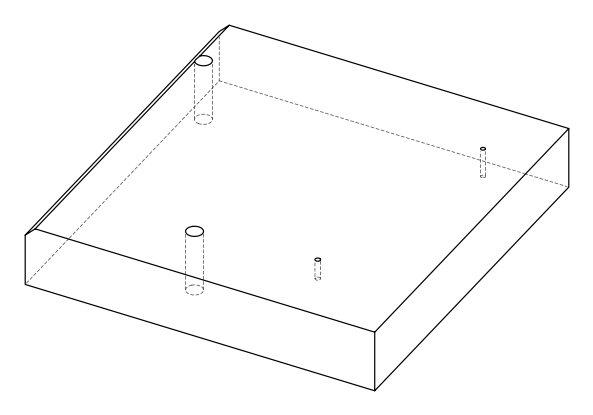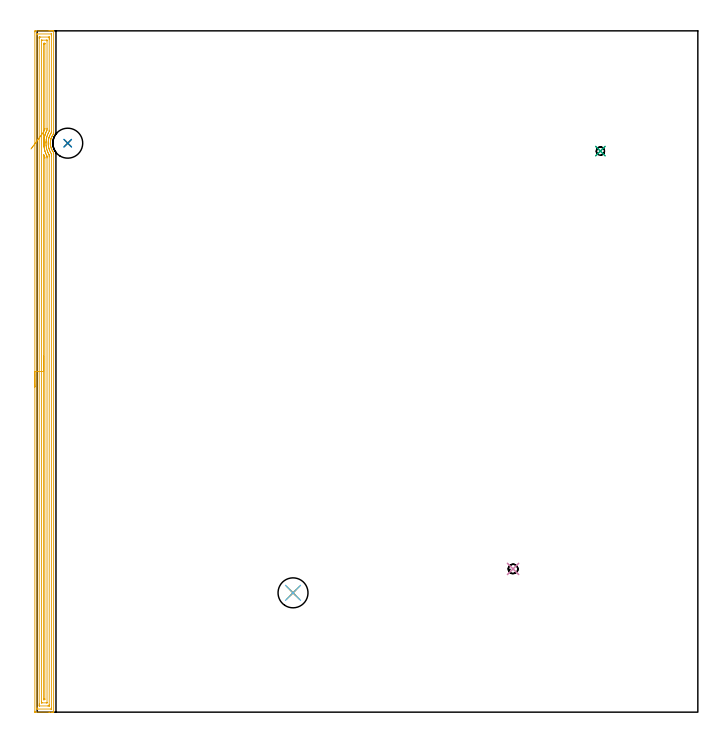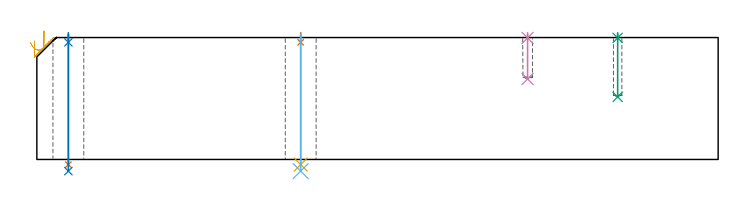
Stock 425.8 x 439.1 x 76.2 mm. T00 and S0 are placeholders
(PLAN: 11 operations, 7 tool changes, 19.6 min)
(1 SPOT_DRILL | STEP1HOLE | NXT0321_9005460120000 | 0.05 min | 184 mm3)
(2 SPOT_DRILL_1 | STEP1HOLE_1 | NXT0321_9005460120000 | 0.05 min | 183 mm3)
(3 SPOT_DRILL_2 | STEP1POCKET | NXT0321_9005460120000 | 0.03 min | 0 mm3)
(4 SPOT_DRILL_3 | STEP1POCKET_1 | NXT0321_9005460120000 | 0.03 min | 0 mm3)
(5 DRILL_THROUGH_HOLE_INTO_CENTER | STEP1HOLE | NXT0301_065 | 0.33 min | 5122 mm3)
(6 DRILL_TO_ENLARGE_THROUGH_HOLE | STEP1HOLE | UGT0301_260 | 0.34 min | 16948 mm3)
(7 DRILL_THROUGH_HOLE_INTO_CENTER_1 | STEP1HOLE_1 | NXT0301_065 | 0.33 min | 5128 mm3)
(8 DRILL_TO_ENLARGE_THROUGH_HOLE_1 | STEP1HOLE_1 | UGT0301_260 | 0.34 min | 16947 mm3)
(9 DRILL_BLIND_HOLE_INTO_CENTER | STEP1POCKET | NXT0301_024 | 0.16 min | 789 mm3)
(10 DRILL_BLIND_HOLE_INTO_CENTER_1 | STEP1POCKET_1 | NXT0301_032 | 0.11 min | 725 mm3)
(11 AREA_MILL | FG_CHAMFER_SURFACE | UGT0205_001 | 17.82 min | 32128 mm3)
(TOOL NXT0321_9005460120000 | NC Spot Drill, 142deg, 12mm, Carbide, Uncoated | D12 PA142 FL30 Z2)
(TOOL NXT0301_065 | Carbide Drill 9.4mm [860.1-0940-075A1-MM 2214] | D9.4 PA140 FL98 Z2)
(TOOL UGT0301_260 | Twist Drill 19.3 mm | D19.3 PA118 FL140 Z2)
(TOOL NXT0301_024 | Carbide Drill 5.3mm [860.1-0530-027A1-MM 2214] | D5.3 PA140 FL44 Z2)
(TOOL NXT0301_032 | Carbide Drill 6.1mm [860.1-0610-031A1-MM 2214] | D6.1 PA140 FL53 Z2)
(TOOL UGT0205_001 | Chamfer Mill 20 x 3 x 45 deg. | D20 FL50 Z2)
(OP 1 SPOT_DRILL)
G17 G21 G94 G90
T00 M6
G54
G17 G0 G90 X164.9 Y76.9 S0 M3
G43 Z86.2 H0
G94 G81 G98 Z73.2 F250. R79.2
G80
M5
M2
(OP 2 SPOT_DRILL_1)
G17 G21 G94 G90
T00 M6
G54
G17 G0 G90 X19.7 Y366.7 S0 M3
G43 Z86.2 H0
G94 G81 G98 Z73.2 F250. R79.2
G80
M5
M2
(OP 3 SPOT_DRILL_2)
G17 G21 G94 G90
T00 M6
G54
G17 G0 G90 X363. Y361.6 S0 M3
G43 Z86.2 H0
G94 G81 G98 Z75.972 F250. R79.2
G80
M5
M2
(OP 4 SPOT_DRILL_3)
G17 G21 G94 G90
T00 M6
G54
G17 G0 G90 X306.7 Y92.3 S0 M3
G43 Z86.2 H0
G94 G81 G98 Z75.937 F250. R79.2
G80
M5
M2
(OP 5 DRILL_THROUGH_HOLE_INTO_CENTER)
G17 G21 G94 G90
T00 M6
G54
G17 G0 G90 X164.9 Y76.9 S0 M3
G43 Z86.2 H1
G94 G73 G98 Z-3.211 F250. Q8.823 R78.2
G80
M5
M2
(OP 6 DRILL_TO_ENLARGE_THROUGH_HOLE)
G17 G21 G94 G90
T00 M6
G54
G17 G0 G90 X164.9 Y76.9 S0 M3
G43 Z86.2 H0
G94 G73 G98 Z-7.298 F250. Q16.7 R78.2
G80
M5
M2
(OP 7 DRILL_THROUGH_HOLE_INTO_CENTER_1)
G17 G21 G94 G90
T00 M6
G54
G17 G0 G90 X19.7 Y366.7 S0 M3
G43 Z86.2 H1
G94 G73 G98 Z-3.211 F250. Q8.823 R78.2
G80
M5
M2
(OP 8 DRILL_TO_ENLARGE_THROUGH_HOLE_1)
G17 G21 G94 G90
T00 M6
G54
G17 G0 G90 X19.7 Y366.7 S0 M3
G43 Z86.2 H0
G94 G73 G98 Z-7.298 F250. Q16.7 R78.2
G80
M5
M2
(OP 9 DRILL_BLIND_HOLE_INTO_CENTER)
G17 G21 G94 G90
T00 M6
G54
G17 G0 G90 X363. Y361.6 S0 M3
G43 Z86.2 H1
G94 G81 G98 Z39.1 F250. R78.2
G80
M5
M2
(OP 10 DRILL_BLIND_HOLE_INTO_CENTER_1)
G17 G21 G94 G90
T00 M6
G54
G17 G0 G90 X306.7 Y92.3 S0 M3
G43 Z86.2 H1
G94 G81 G98 Z50.3 F250. R78.2
G80
M5
M2
(OP 11 AREA_MILL)
G17 G21 G94 G90
T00 M6
G54
G17 G0 G90 X-1.5 Y209.55 S1061 M3
G43 Z86.2 H0
Z74.1
G94 G1 Y209.588 Z73.228 F250.
Y209.702 Z72.363
Y209.891 Z71.512
Y210.153 Z70.68
Y210.487 Z69.874
Y210.89 Z69.1
Y211.358 Z68.364
Y211.89 Z67.672
Y212.479 Z67.029
Y213.122 Z66.439
Y213.814 Z65.908
Y214.55 Z65.44
Y215.324 Z65.037
Y216.13 Z64.703
Y216.962 Z64.441
Y217.814 Z64.252
Y218.678 Z64.138
Y219.55 Z64.1
X-1.499 Y438.479 Z64.101
X-1.497 Y438.845 Z64.102
X-1.493 Y439.09 Z64.104
X-1.138 Y439.1 Z64.459
X7.613 Z73.207
X8.146 Z73.743
X8.488 Z74.084
X9.021 Z74.617
X9.363 Z74.958
X10.047 Z75.646
X10.317 Z75.917
X10.461 Y439.097 Z76.053
X10.597 Y439.09 Z76.188
X10.6 Y438.925 Z76.2
Y373.247
X10.598 Y372.727 Z76.198
Y372.725
X10.51 Y372.608 Z76.109
X10.278 Y372.287 Z75.876
X9.988 Y371.844 Z75.586
X9.716 Y371.394 Z75.315
X9.618 Y371.216 Z75.217
X9.443 Y370.861 Z75.042
X9.282 Y370.501 Z74.878
X9.223 Y370.352 Z74.821
X9.134 Y370.119 Z74.728
X9.108 Y370.056 Z74.704
X9.071 Y369.953 Z74.67
X9.03 Y369.833 Z74.629
X8.975 Y369.672 Z74.574
X8.953 Y369.608 Z74.551
X8.832 Y369.192 Z74.432
X8.727 Y368.773 Z74.324
X8.715 Y368.714 Z74.313
X8.636 Y368.269 Z74.234
X8.611 Y368.093 Z74.209
X8.584 Y367.885 Z74.177
X8.575 Y367.821 Z74.169
X8.533 Y367.375 Z74.127
X8.517 Y367.005 Z74.107
X8.512 Y366.928 Z74.105
Y366.889
X8.513 Y366.683 Z74.103
X8.512 Y366.593 Z74.104
Y366.56
X8.513 Y366.481 Z74.103
X8.518 Y366.386 Z74.105
X8.526 Y366.185 Z74.119
Y366.183
X8.53 Y366.098 Z74.123
X8.533 Y366.035 Z74.126
X8.572 Y365.588 Z74.171
X8.632 Y365.142 Z74.23
X8.676 Y364.884 Z74.274
X8.726 Y364.627 Z74.325
X8.822 Y364.248 Z74.42
X8.951 Y363.8 Z74.551
X9.071 Y363.446 Z74.67
X9.101 Y363.355 Z74.701
X9.252 Y362.975 Z74.852
X9.28 Y362.906 Z74.88
X9.48 Y362.462 Z75.077
X9.618 Y362.187 Z75.217
X9.977 Y361.569 Z75.577
X10.235 Y361.177 Z75.835
X10.51 Y360.792 Z76.109
X10.551 Y360.737 Z76.149
X10.593 Y360.674 Z76.192
X10.6 Y359.843 Z76.2
Y0.175
X10.598 Y0.01 Z76.188
X10.461 Y0.003 Z76.053
X10.317 Y0. Z75.917
X10.047 Z75.646
X9.363 Z74.958
X8.146 Z73.743
X7.613 Z73.207
X-1.138 Z64.459
X-1.408 Y0.003 Z64.19
X-1.492 Y0.01 Z64.105
X-1.499 Y0.096 Z64.099
X-1.5 Y0.621 Z64.1
Y219.55
X-0.086 Z65.514
X-0.085 Y436.51 Z65.515
X-0.084 Y436.691 Z65.516
X-0.08 Y437.047 Z65.52
X-0.079 Y437.083 Z65.521
X-0.027 Y437.09 Z65.573
X0.079 Y437.095 Z65.679
X0.213 Y437.099 Z65.813
X8.964 Z74.564
X9.129 Y437.093 Z74.729
X9.16 Y437.09 Z74.76
X9.179 Y437.081 Z74.779
X9.18 Y437.044 Z74.78
X9.184 Y436.874 Z74.784
X9.185 Y436.691 Z74.785
X9.186 Y435.979 Z74.786
X9.185 Y374.14 Z74.785
X9.183 Y373.784 Z74.783
X9.179 Y373.607 Z74.779
X9.177 Y373.566 Z74.777
X9.162 Y373.538 Z74.762
X9.131 Y373.484 Z74.731
X8.984 Y373.247 Z74.584
X8.794 Y372.934 Z74.394
X8.488 Y372.415 Z74.088
X8.466 Y372.375 Z74.066
X8.455 Y372.353 Z74.055
X8.184 Y371.77 Z73.784
X8.047 Y371.46 Z73.647
X7.923 Y371.143 Z73.523
X7.71 Y370.566 Z73.31
X7.695 Y370.524 Z73.295
X7.685 Y370.492 Z73.285
X7.613 Y370.254 Z73.213
X7.488 Y369.8 Z73.088
X7.456 Y369.672 Z73.056
X7.378 Y369.346 Z72.978
X7.326 Y369.071 Z72.926
X7.275 Y368.779 Z72.875
X7.204 Y368.302 Z72.804
X7.158 Y367.885 Z72.758
X7.125 Y367.49 Z72.725
X7.102 Y366.992 Z72.702
X7.101 Y366.621 Z72.701
X7.116 Y366.098 Z72.716
X7.143 Y365.685 Z72.743
X7.19 Y365.205 Z72.79
X7.264 Y364.667 Z72.864
X7.327 Y364.311 Z72.927
X7.395 Y363.982 Z72.995
X7.504 Y363.528 Z73.104
X7.535 Y363.417 Z73.135
X7.613 Y363.154 Z73.213
X7.822 Y362.524 Z73.422
X7.952 Y362.177 Z73.552
X8.185 Y361.63 Z73.785
X8.488 Y361. Z74.088
X8.634 Y360.737 Z74.234
X8.841 Y360.376 Z74.441
X9.174 Y359.843 Z74.774
X9.183 Y359.133 Z74.783
X9.186 Y358.056 Z74.786
X9.185 Y2.59 Z74.785
X9.184 Y2.409 Z74.784
X9.18 Y2.053 Z74.78
X9.179 Y2.017 Z74.779
X9.127 Y2.01 Z74.727
X9.021 Y2.005 Z74.621
X8.887 Y2.001 Z74.487
X0.136 Z65.736
X-0.029 Y2.007 Z65.571
X-0.06 Y2.01 Z65.54
X-0.079 Y2.019 Z65.521
X-0.081 Y2.056 Z65.519
X-0.084 Y2.226 Z65.516
X-0.085 Y2.409 Z65.515
X-0.086 Y3.121 Z65.514
Y219.55
X1.328 Z66.928
Y434.173
X1.33 Y434.904 Z66.93
X1.333 Y435.062 Z66.933
X1.335 Y435.083 Z66.935
X1.345 Y435.09 Z66.945
X1.392 Y435.094 Z66.992
X1.487 Y435.097 Z67.087
X2.171 Y435.1 Z67.771
X7.613 Y435.099 Z73.213
X7.677 Y435.098 Z73.277
X7.727 Y435.094 Z73.327
X7.757 Y435.091 Z73.357
X7.764 Y435.064 Z73.364
X7.768 Y434.904 Z73.368
X7.77 Y434.743 Z73.37
X7.771 Y434.011 Z73.371
Y433.849
Y375.034
X7.77 Y374.873 Z73.37
X7.764 Y374.507 Z73.364
X7.759 Y374.328 Z73.359
X7.325 Y373.541 Z72.925
X7.181 Y373.247 Z72.781
X7.037 Y372.941 Z72.637
X6.774 Y372.353 Z72.374
X6.763 Y372.327 Z72.363
X6.738 Y372.263 Z72.338
X6.527 Y371.675 Z72.127
X6.452 Y371.46 Z72.052
X6.308 Y371.005 Z71.908
X6.185 Y370.566 Z71.785
X6.117 Y370.306 Z71.717
X5.974 Y369.672 Z71.574
X5.955 Y369.578 Z71.555
X5.863 Y369.045 Z71.463
X5.829 Y368.813 Z71.429
X5.825 Y368.779 Z71.425
X5.743 Y368.008 Z71.343
X5.733 Y367.885 Z71.333
X5.693 Y367.165 Z71.293
X5.688 Y366.992 Z71.288
X5.695 Y366.269 Z71.295
X5.7 Y366.098 Z71.3
X5.749 Y365.321 Z71.349
X5.76 Y365.205 Z71.36
X5.863 Y364.33 Z71.463
X5.866 Y364.308 Z71.466
X6.038 Y363.417 Z71.638
X6.094 Y363.181 Z71.694
X6.272 Y362.524 Z71.872
X6.46 Y361.913 Z72.06
X6.557 Y361.63 Z72.157
X6.738 Y361.155 Z72.338
X6.914 Y360.737 Z72.514
X7.056 Y360.412 Z72.656
X7.335 Y359.843 Z72.935
X7.613 Y359.336 Z73.213
X7.747 Y359.09 Z73.347
X7.764 Y358.949 Z73.364
X7.767 Y358.792 Z73.367
X7.771 Y358.056 Z73.371
Y357.894
Y4.927
X7.769 Y4.196 Z73.369
X7.767 Y4.038 Z73.367
X7.765 Y4.017 Z73.365
X7.754 Y4.01 Z73.354
X7.708 Y4.006 Z73.308
X7.613 Y4.003 Z73.213
X6.929 Y4. Z72.529
X1.487 Y4.001 Z67.087
X1.423 Y4.002 Z67.023
X1.373 Y4.006 Z66.973
X1.343 Y4.009 Z66.943
X1.335 Y4.036 Z66.935
X1.332 Y4.196 Z66.932
X1.33 Y4.357 Z66.93
X1.328 Y5.089 Z66.928
Y5.252
Y219.55
X2.743 Z68.343
Y432.897
X2.744 Y433.032 Z68.344
X2.747 Y433.073 Z68.347
X2.75 Y433.089 Z68.35
X2.756 Y433.091 Z68.356
X2.808 Y433.095 Z68.408
X3.237 Y433.1 Z68.837
X5.879 Z71.479
X6.288 Y433.093 Z71.888
X6.338 Y433.09 Z71.938
X6.351 Y433.085 Z71.951
X6.353 Y433.069 Z71.953
X6.356 Y433.012 Z71.956
X6.357 Y432.957 Z71.957
Y432.612
Y376.316
X6.355 Y375.928 Z71.955
X6.35 Y375.43 Z71.95
X6.343 Y375.034 Z71.943
X6.178 Y374.712 Z71.778
X5.895 Y374.14 Z71.495
X5.884 Y374.118 Z71.484
X5.863 Y374.072 Z71.463
X5.618 Y373.497 Z71.218
X5.514 Y373.247 Z71.114
X5.368 Y372.858 Z70.968
X5.185 Y372.353 Z70.785
X5.134 Y372.203 Z70.734
X4.987 Y371.742 Z70.587
X4.926 Y371.523 Z70.526
X4.909 Y371.46 Z70.509
X4.747 Y370.811 Z70.347
X4.693 Y370.566 Z70.293
X4.589 Y370.079 Z70.189
X4.521 Y369.672 Z70.121
X4.464 Y369.313 Z70.064
X4.398 Y368.779 Z69.998
X4.369 Y368.517 Z69.969
X4.315 Y367.885 Z69.915
X4.303 Y367.691 Z69.903
X4.274 Y366.992 Z69.874
X4.273 Y366.828 Z69.873
X4.285 Y366.098 Z69.885
X4.291 Y365.916 Z69.891
X4.338 Y365.205 Z69.938
X4.359 Y364.953 Z69.959
X4.436 Y364.311 Z70.036
X4.484 Y363.932 Z70.084
X4.576 Y363.417 Z70.176
X4.685 Y362.832 Z70.285
X4.759 Y362.524 Z70.359
X4.987 Y361.663 Z70.587
X4.998 Y361.63 Z70.598
X5.002 Y361.615 Z70.602
X5.292 Y360.737 Z70.892
X5.482 Y360.232 Z71.082
X5.646 Y359.843 Z71.246
X5.863 Y359.345 Z71.463
X6.051 Y358.949 Z71.651
X6.238 Y358.566 Z71.838
X6.35 Y358.344 Z71.95
X6.353 Y358.25 Z71.953
X6.355 Y358.056 Z71.955
X6.357 Y357.551 Z71.957
Y357.162
Y6.203
X6.355 Y6.068 Z71.955
X6.353 Y6.027 Z71.953
X6.35 Y6.011 Z71.95
X6.344 Y6.009 Z71.944
X6.292 Y6.005 Z71.892
X5.863 Y6. Z71.463
X3.22 Z68.82
X2.812 Y6.007 Z68.412
X2.762 Y6.01 Z68.362
X2.749 Y6.015 Z68.349
X2.747 Y6.031 Z68.347
X2.744 Y6.088 Z68.344
X2.743 Y6.143 Z68.343
Y6.488
Y219.55
X4.157 Z69.757
Y359.265
X4.158 Y359.422 Z69.758
X4.159 Y359.461 Z69.759
X4.16 Y359.462 Z69.76
X4.163 Y359.458 Z69.763
X4.187 Y359.403 Z69.787
X4.374 Y358.949 Z69.974
X4.489 Y358.675 Z70.089
X4.573 Y358.479 Z70.173
X4.893 Y357.783 Z70.493
X4.928 Y357.704 Z70.528
X4.936 Y357.608 Z70.536
X4.943 Y357.117 Z70.543
Y8.634
X4.939 Y8.225 Z70.539
X4.936 Y8.029 Z70.536
X4.753 Y8.009 Z70.353
X4.261 Y8.003 Z69.861
X4.209 Y8.005 Z69.809
X4.173 Y8.01 Z69.773
X4.163 Y8.016 Z69.763
X4.162 Y8.035 Z69.762
X4.159 Y8.229 Z69.759
X4.157 Y8.618 Z69.757
Y219.55
Y220.422 Z69.795
Y221.286 Z69.909
Y222.138 Z70.098
Y222.97 Z70.36
Y223.776 Z70.694
Y224.55 Z71.097
Y225.286 Z71.565
Y225.978 Z72.096
Y226.621 Z72.686
Y227.21 Z73.329
Y227.742 Z74.021
Y228.21 Z74.757
Y228.613 Z75.531
Y228.947 Z76.337
Y229.209 Z77.169
Y229.398 Z78.02
Y229.512 Z78.885
Y229.55 Z79.757
G0 Z86.2
X4.558 Y364.386
Z80.166
G1 Y364.388 Z79.294
X4.555 Y364.466 Z78.425
X4.548 Y364.619 Z77.566
X4.539 Y364.847 Z76.724
X4.527 Y365.147 Z75.905
X4.511 Y365.518 Z75.116
X4.493 Y365.955 Z74.361
X4.473 Y366.457 Z73.648
X4.45 Y367.019 Z72.981
X4.424 Y367.637 Z72.366
X4.397 Y368.306 Z71.807
X4.367 Y369.021 Z71.308
X4.336 Y369.777 Z70.874
X4.303 Y370.568 Z70.507
X4.27 Y371.388 Z70.211
X4.235 Y372.231 Z69.987
X4.2 Y373.089 Z69.838
X4.164 Y373.958 Z69.764
X4.158 Y374.094 Z69.758
X4.157 Y374.989 Z69.757
Y430.466
X4.161 Y430.875 Z69.761
X4.164 Y431.071 Z69.764
X4.347 Y431.091 Z69.947
X4.839 Y431.097 Z70.439
X4.891 Y431.095 Z70.491
X4.927 Y431.09 Z70.527
X4.936 Y431.084 Z70.536
X4.938 Y431.065 Z70.538
X4.941 Y430.871 Z70.541
X4.943 Y430.482 Z70.543
Y375.973
X4.942 Y375.928 Z70.542
X4.94 Y375.9 Z70.54
X4.924 Y375.695 Z70.524
X4.623 Y375.034 Z70.223
X4.53 Y374.824 Z70.13
X4.465 Y374.674 Z70.065
X4.204 Y374.047 Z69.804
X4.166 Y373.961 Z69.766
X4.164 Y373.958 Z69.764
X3.707 Y373.34 Z69.351
X3.23 Y372.696 Z69.006
X2.737 Y372.031 Z68.733
X2.231 Y371.348 Z68.533
X1.717 Y370.654 Z68.408
X1.199 Y369.954 Z68.358
X0.68 Y369.254 Z68.385
X0.164 Y368.557 Z68.487
X-0.344 Y367.871 Z68.665
X-0.841 Y367.2 Z68.916
X-1.323 Y366.548 Z69.239
X-1.787 Y365.922 Z69.632
X-2.228 Y365.326 Z70.091
X-2.644 Y364.764 Z70.612
X-3.032 Y364.241 Z71.193
X-3.388 Y363.761 Z71.829
X-3.709 Y363.327 Z72.514
X-3.994 Y362.942 Z73.243
G0 Z86.2
M5
M2
